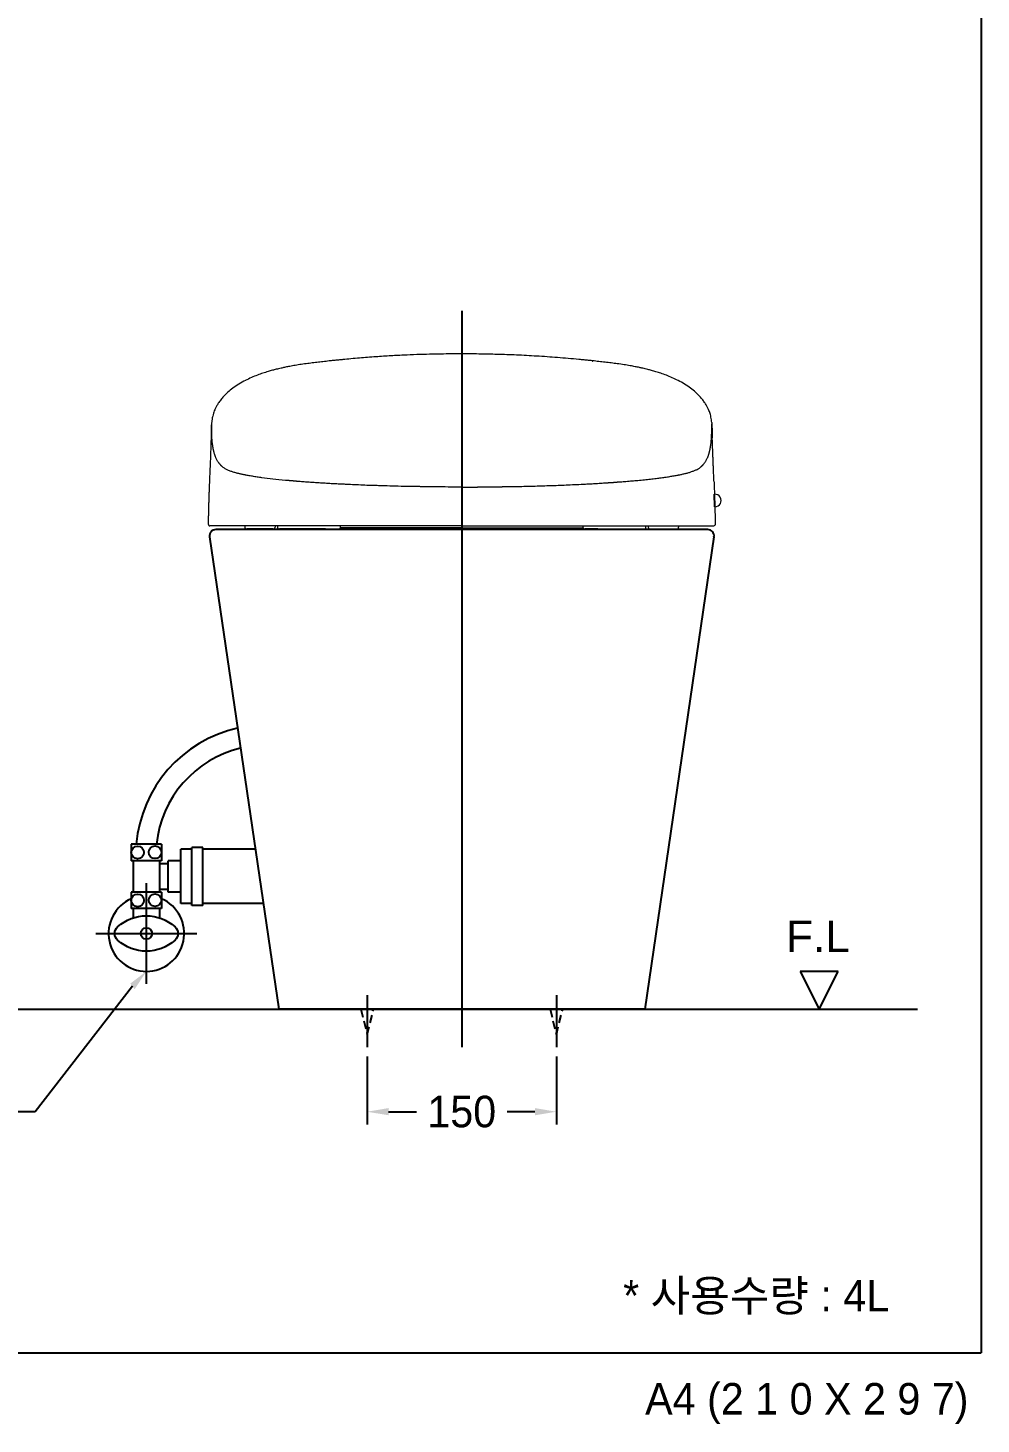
# Model space of a CAD drawing. Header units: millimetres. Extents: x 0 to 1800, y -67 to 2530.
# Drawn here: x 1044 to 1800, y -57 to 1050 of the extents above; entities that cross this region are included whole.
import ezdxf
from ezdxf.enums import TextEntityAlignment as Align
from ezdxf.lldxf.tags import DXFTag

# ---------------------------------------------------------------- set-up
doc = ezdxf.new("R2010")
doc.units = ezdxf.units.MM
doc.linetypes.add('DASHED2', pattern=[9.525, 6.35, -3.175])
for name, color, linetype in [('TEXT', 7, 'Continuous'), ('내부선 및 부속', 4, 'Continuous'), ('도각라인', 7, 'Continuous'), ('외형선', 3, 'Continuous'), ('점선', 6, 'DASHED2'), ('중심선', 1, 'DASHED'), ('치수선', 7, 'Continuous')]:
    doc.layers.add(name, color=color, linetype=linetype)
doc.styles.add('____', font='')
doc.styles.add('타이틀', font='H2GTRM.TTF', dxfattribs={"height": 25})
doc.styles.get('____').set_extended_font_data('굴림')
tags = doc.linetypes.add('DASHDOT', pattern=[70, 31, -13, 13, -13]).pattern_tags.tags
tags[10:11] = [DXFTag(74, 4), DXFTag(75, 0), DXFTag(340, '0'), DXFTag(46, 0.0), DXFTag(50, 0.0), DXFTag(44, 0.0), DXFTag(45, 0.0)]
tags[8:9] = [DXFTag(74, 4), DXFTag(75, 0), DXFTag(340, '0'), DXFTag(46, 0.0), DXFTag(50, 0.0), DXFTag(44, 0.0), DXFTag(45, 0.0)]
tags[6:7] = [DXFTag(74, 4), DXFTag(75, 0), DXFTag(340, '0'), DXFTag(46, 0.0), DXFTag(50, 0.0), DXFTag(44, 0.0), DXFTag(45, 0.0)]
tags[4:5] = [DXFTag(74, 4), DXFTag(75, 0), DXFTag(340, '0'), DXFTag(46, 0.0), DXFTag(50, 0.0), DXFTag(44, 0.0), DXFTag(45, 0.0)]
tags = doc.linetypes.add('DASHED', pattern=[25.72, 12.86, -12.86]).pattern_tags.tags
tags[6:7] = [DXFTag(74, 4), DXFTag(75, 0), DXFTag(340, '0'), DXFTag(46, 0.0), DXFTag(50, 0.0), DXFTag(44, 0.0), DXFTag(45, 0.0)]
tags[4:5] = [DXFTag(74, 4), DXFTag(75, 0), DXFTag(340, '0'), DXFTag(46, 0.0), DXFTag(50, 0.0), DXFTag(44, 0.0), DXFTag(45, 0.0)]
doc.dimstyles.new('MSADIM', dxfattribs={"dimtxt": 33, "dimasz": 17, "dimexe": 10, "dimexo": 7.5, "dimgap": 10, "dimtad": 0, "dimtih": 1, "dimtoh": 1, "dimdec": 0, "dimzin": 1, "dimdsep": 46, "dimtxsty": '____', "dimcen": 11.25, "dimadec": 0, "dimazin": 0, "dimtfac": 1, "dimtdec": 0, "dimtix": 1, "dimtmove": 0, "dimatfit": 3, "dimfxl": 0, "dimtolj": 1, "dimtzin": 1, "dimarcsym": 0})

# ---------------------------------------------------------------- blocks, each defined once
blk = doc.blocks.new('*D1')
at = {"layer": '치수선', "color": 0, "linetype": 'Continuous', "lineweight": -2}
for p, q in [((1313.3, 234.6), (1313.3, 180.9)), ((1463.3, 234.6), (1463.3, 180.9)), ((1330.3, 190.9), (1352.3, 190.9)), ((1446.3, 190.9), (1424.2, 190.9))]:
    blk.add_line(p, q, dxfattribs=at)
at = {"layer": '치수선', "color": 0, "linetype": 'Continuous'}
for points in [[(1330.3, 193.8), (1330.3, 188.1), (1313.3, 190.9)], [(1446.3, 193.8), (1446.3, 188.1), (1463.3, 190.9)]]:
    blk.add_solid(points, dxfattribs=at)
at = {"layer": '치수선', "color": 0, "linetype": 'Continuous', "insert": (1388.3, 190.9), "char_height": 25, "attachment_point": 5, "style": '____'}
blk.add_mtext('\\A1;150', dxfattribs=at)

msp = doc.modelspace()

# ---------------------------------------------------------------- linework, layer by layer
at = {"layer": '내부선 및 부속'}
msp.add_line((1589, 670.1), (1588.7, 680.1), dxfattribs=at)
at = {"layer": '내부선 및 부속', "linetype": 'Continuous', "lineweight": 13}
for p, q in [((1216.3, 655.1), (1216.3, 654.1)), ((1238.8, 652.6), (1217.8, 652.6)), ((1240.3, 655.1), (1240.3, 654.1)), ((1242.2, 655.1), (1242.2, 654.1)), ((1254.2, 652.6), (1243.7, 652.6)), ((1280.2, 652.6), (1254.2, 652.6)), ((1280.2, 652.6), (1290.7, 652.6)), ((1292.2, 654.1), (1292.2, 655.1)), ((1388.3, 653.6), (1388.3, 653.6)), ((1484.3, 655.1), (1484.3, 654.1)), ((1496.3, 652.6), (1485.8, 652.6)), ((1496.3, 652.6), (1522.3, 652.6)), ((1522.3, 652.6), (1532.8, 652.6)), ((1534.3, 654.1), (1534.3, 655.1)), ((1536.2, 655.1), (1536.2, 654.1)), ((1537.7, 652.6), (1558.7, 652.6)), ((1560.2, 655.1), (1560.2, 654.1))]:
    msp.add_line(p, q, dxfattribs=at)
at = {"layer": '내부선 및 부속', "linetype": 'Continuous'}
for p, q in [((1126.3, 402.8), (1126.3, 389.8)), ((1150.3, 402.8), (1126.3, 402.8)), ((1150.3, 402.8), (1150.3, 389.8)), ((1165.5, 355.8), (1165.5, 398.8)), ((1174.3, 398.8), (1165.5, 398.8)), ((1174.3, 354.3), (1174.3, 400.3)), ((1183, 400.3), (1174.3, 400.3)), ((1183, 354.3), (1183, 400.3)), ((1224.7, 398.8), (1183, 398.8)), ((1150.3, 389.8), (1126.3, 389.8)), ((1148.8, 389.8), (1127.8, 389.8)), ((1127.8, 389.8), (1127.8, 364.8)), ((1148.8, 389.8), (1148.8, 364.8)), ((1148.8, 387.6), (1155.5, 387.6)), ((1155.5, 364.8), (1155.5, 389.8)), ((1165.5, 389.8), (1155.5, 389.8)), ((1155.5, 367.1), (1155.5, 387.6)), ((1155.5, 367.1), (1155.5, 387.6)), ((1148.8, 367.1), (1155.5, 367.1)), ((1126.3, 364.8), (1126.3, 351.8)), ((1150.3, 364.8), (1126.3, 364.8)), ((1150.3, 364.8), (1150.3, 351.8)), ((1165.5, 364.8), (1155.5, 364.8)), ((1174.3, 355.8), (1165.5, 355.8)), ((1183, 354.3), (1174.3, 354.3)), ((1231, 355.8), (1183, 355.8)), ((1150.3, 351.8), (1126.3, 351.8)), ((1127.8, 351.8), (1127.8, 344.4)), ((1148.8, 351.8), (1148.8, 344.4))]:
    msp.add_line(p, q, dxfattribs=at)
at = {"layer": '내부선 및 부속', "linetype": 'Continuous', "flags": 128}
for points in [[(1115.5, 337.3, -0.388889), (1161, 337.3)], [(1115.5, 326.9, -0.44), (1115.5, 337.3)], [(1161, 337.3, -0.44), (1161, 326.9)], [(1161, 326.9, -0.388889), (1115.5, 326.9)]]:
    msp.add_lwpolyline(points, format="xyb", dxfattribs=at)
at = {"layer": '내부선 및 부속', "linetype": 'Continuous'}
for centre, radius in [((1131.3, 396.3), 5), ((1145.2, 396.5), 5), ((1131.3, 358.3), 5), ((1145.2, 358.5), 5), ((1138.3, 332.1), 4.5)]:
    msp.add_circle(centre, radius, dxfattribs=at)
at = {"layer": '내부선 및 부속', "linetype": 'Continuous', "lineweight": 13}
for centre, radius, start, end in [((1588.9, 675.1), 5, 270.661, 92.7075), ((1217.8, 654.1), 1.5, 180, 270), ((1238.8, 654.1), 1.5, 270, 0), ((1243.7, 654.1), 1.5, 180, 270), ((1290.7, 654.1), 1.5, 270, 0), ((1485.8, 654.1), 1.5, 180, 270), ((1532.8, 654.1), 1.5, 270, 0), ((1537.7, 654.1), 1.5, 180, 270), ((1558.7, 654.1), 1.5, 270, 0)]:
    msp.add_arc(centre, radius, start, end, dxfattribs=at)
at = {"layer": '내부선 및 부속', "linetype": 'Continuous'}
for centre, radius, start, end in [((1233.2, 394), 103.3, 102.6447, 175.0606), ((1233.2, 394), 87.3, 103.4333, 174.1526), ((1138.3, 332.1), 30, 113.5781, 66.4217)]:
    msp.add_arc(centre, radius, start, end, dxfattribs=at)
at = {"layer": '내부선 및 부속', "linetype": 'Continuous', "lineweight": 13}
for centre, major_axis, ratio, start_param, end_param in [((1188.5, 656.1), (0, -1), 0.99949, 4.656105, 6.283185), ((1588.1, 656.1), (0, -1), 0.99949, 0, 1.175606), ((1588, 655.6), (1.5, 0.08), 0.017427, 0.670432, 0.842578)]:
    msp.add_ellipse(centre, major_axis=major_axis, ratio=ratio, start_param=start_param, end_param=end_param, dxfattribs=at)
for points, degree in [([(1284.3, 785.8), (1265, 783.5)], 1), ([(1295.5, 786.9), (1284.2, 785.8)], 1), ([(1492.3, 785.8), (1481.1, 786.9)], 1), ([(1511.7, 783.5), (1492.1, 785.8)], 1), ([(1190.1, 737.1), (1190, 736.7), (1190, 736.4), (1190, 736)], 3), ([(1190, 736), (1190, 735.7), (1190, 735.5), (1190, 735.2)], 3), ([(1190, 735.2), (1190, 735.1), (1190, 735.1), (1190, 735)], 3), ([(1586.5, 736), (1586.5, 735.7), (1586.5, 735.5), (1586.5, 735.2)], 3), ([(1586.5, 735.2), (1586.5, 735.1), (1586.5, 735.1), (1586.5, 735)], 3), ([(1189.6, 726), (1189.6, 725.6), (1189.6, 725.3), (1189.6, 725)], 3), ([(1249.8, 691), (1249.3, 691), (1248.9, 691.1), (1248.5, 691.1)], 3), ([(1261.3, 690), (1260.6, 690.1), (1260, 690.1), (1259.4, 690.2)], 3), ([(1515.3, 690), (1515.9, 690.1), (1516.5, 690.1), (1517.2, 690.2)], 3), ([(1526.8, 691), (1527.2, 691), (1527.6, 691.1), (1528, 691.1)], 3), ([(1196.2, 655.1), (1192.2, 655.1), (1189.7, 655.1), (1188.5, 655.1)], 3), ([(1365.4, 653.6), (1364.9, 653.6), (1363.9, 653.6), (1362.8, 653.6), (1362.3, 653.6)], 3), ([(1375.5, 653.6), (1374.4, 653.6), (1372.2, 653.6), (1368.9, 653.6), (1366.5, 653.6), (1365.4, 653.6)], 3), ([(1388.3, 653.6), (1387.6, 653.6), (1386.3, 653.6), (1384.2, 653.6), (1382, 653.6), (1379.8, 653.6), (1377.6, 653.6), (1376.2, 653.6), (1375.5, 653.6)], 3), ([(1388.3, 653.6), (1388.9, 653.6), (1390.2, 653.6), (1392.3, 653.6), (1394.5, 653.6), (1396.8, 653.6), (1399, 653.6), (1400.3, 653.6), (1401, 653.6)], 3), ([(1401, 653.6), (1402.1, 653.6), (1404.3, 653.6), (1407.7, 653.6), (1410, 653.6), (1411.2, 653.6)], 3), ([(1411.2, 653.6), (1411.7, 653.6), (1412.7, 653.6), (1413.7, 653.6), (1414.2, 653.6)], 3), ([(1580.4, 655.1), (1584.3, 655.1), (1586.9, 655.1), (1588.1, 655.1)], 3)]:
    msp.add_open_spline(points, degree=degree, dxfattribs=at)
for points, knots in [([(1388.3, 791.3), (1386.1, 791.3), (1381.3, 791.3), (1373.6, 791.2), (1364.8, 791), (1355.1, 790.8), (1344.7, 790.4), (1333.4, 789.8), (1321.4, 789.1), (1308.6, 788.1), (1299.9, 787.3), (1295.4, 786.9)], [0, 0, 0, 0, 0.069152, 0.15377, 0.247853, 0.351399, 0.46441, 0.584614, 0.713948, 0.85241, 1, 1, 1, 1]), ([(1481.1, 786.9), (1475.5, 787.4), (1464.4, 788.4), (1447.9, 789.5), (1432, 790.4), (1416.7, 790.9), (1402.2, 791.2), (1392.8, 791.3), (1388.3, 791.3)], [0, 0, 0, 0, 0.18513, 0.363276, 0.534435, 0.698611, 0.8558, 1, 1, 1, 1]), ([(1265, 783.5), (1263.3, 783.3), (1259.9, 782.8), (1255.3, 782), (1251.2, 781.3), (1247.9, 780.6), (1245.3, 780), (1243.1, 779.5), (1240.8, 779), (1238, 778.2), (1234.5, 777.2), (1230.5, 776), (1226.1, 774.4), (1221.4, 772.5), (1218.3, 771), (1216.7, 770.2)], [0, 0, 0, 0, 0.094405, 0.182469, 0.25819, 0.321557, 0.372555, 0.411335, 0.451216, 0.509873, 0.581613, 0.666465, 0.76446, 0.875639, 1, 1, 1, 1]), ([(1559.8, 770.2), (1558.3, 771), (1555.3, 772.4), (1550.7, 774.3), (1546.4, 775.9), (1542.4, 777.1), (1538.9, 778.1), (1536.1, 778.9), (1533.8, 779.4), (1531.6, 780), (1528.9, 780.5), (1525.6, 781.2), (1521.6, 782), (1516.8, 782.8), (1513.4, 783.2), (1511.5, 783.5)], [0, 0, 0, 0, 0.117592, 0.228235, 0.325881, 0.410569, 0.482333, 0.541199, 0.581407, 0.620571, 0.671886, 0.735499, 0.811397, 0.899568, 1, 1, 1, 1]), ([(1216.8, 770.3), (1215, 769.3), (1211.4, 767.4), (1206.8, 764.2), (1204.1, 762), (1202.9, 760.9)], [0, 0, 0, 0, 0.332952, 0.666314, 1, 1, 1, 1]), ([(1573.7, 760.9), (1572.4, 762), (1569.8, 764.2), (1565.1, 767.3), (1561.6, 769.3), (1559.8, 770.2)], [0, 0, 0, 0, 0.333684, 0.667045, 1, 1, 1, 1]), ([(1202.9, 761), (1201.8, 759.9), (1199.7, 757.9), (1197.2, 754.9), (1195.3, 752.3), (1193.9, 749.9), (1192.9, 747.9), (1192.1, 746.1), (1191.4, 744.1), (1190.8, 741.9), (1190.3, 739.5), (1190.1, 737.9), (1190.1, 737.1)], [0, 0, 0, 0, 0.136092, 0.259493, 0.370102, 0.467917, 0.552946, 0.625798, 0.703848, 0.795064, 0.89945, 1, 1, 1, 1]), ([(1586.5, 737), (1586.4, 737.7), (1586.3, 739.1), (1585.9, 741.2), (1585.4, 743.1), (1584.9, 744.8), (1584.3, 746.4), (1583.6, 748), (1582.6, 749.9), (1581.2, 752.3), (1579.3, 754.9), (1576.8, 757.9), (1574.8, 759.9), (1573.6, 761)], [0, 0, 0, 0, 0.083826, 0.173366, 0.253783, 0.325072, 0.38724, 0.448233, 0.53308, 0.630688, 0.74106, 0.864198, 1, 1, 1, 1]), ([(1190, 735.2), (1190, 735.2), (1190, 735.1), (1190, 735.1), (1190, 735), (1190, 734.9), (1190, 734.8), (1190, 734.8), (1190, 734.7), (1190, 734.6), (1190, 734.5), (1189.9, 734.4), (1189.9, 734.4), (1189.9, 734.3), (1189.9, 734.2), (1189.9, 734.1), (1189.9, 734), (1189.9, 734), (1189.9, 733.9), (1189.9, 733.8), (1189.9, 733.7), (1189.9, 733.7), (1189.9, 733.6), (1189.9, 733.5), (1189.9, 733.4), (1189.9, 733.3), (1189.9, 733.3), (1189.9, 733.2), (1189.9, 733.1), (1189.9, 733), (1189.9, 733), (1189.9, 732.9), (1189.9, 732.8), (1189.9, 732.7), (1189.9, 732.6), (1189.9, 732.6), (1189.9, 732.5), (1189.9, 732.4), (1189.9, 732.3), (1189.9, 732.3), (1189.9, 732.2), (1189.9, 732.1), (1189.9, 732), (1189.9, 731.9), (1189.9, 731.9), (1189.9, 731.8), (1189.8, 731.7), (1189.8, 731.6), (1189.8, 731.6), (1189.8, 731.5), (1189.8, 731.4), (1189.8, 731.3), (1189.8, 731.3), (1189.8, 731.2), (1189.8, 731.1), (1189.8, 731), (1189.8, 731), (1189.8, 730.9), (1189.8, 730.8), (1189.8, 730.7), (1189.8, 730.6), (1189.8, 730.6), (1189.8, 730.5), (1189.8, 730.4), (1189.8, 730.3), (1189.8, 730.3), (1189.8, 730.2), (1189.8, 730.1), (1189.8, 730), (1189.8, 730), (1189.8, 729.9), (1189.8, 729.8), (1189.8, 729.7), (1189.8, 729.7), (1189.8, 729.6), (1189.8, 729.5), (1189.8, 729.4), (1189.8, 729.4), (1189.8, 729.3), (1189.8, 729.2), (1189.8, 729.1), (1189.7, 729.1), (1189.7, 729), (1189.7, 728.9), (1189.7, 728.8), (1189.7, 728.7), (1189.7, 728.5), (1189.7, 728), (1189.7, 727.4), (1189.7, 726.8), (1189.6, 726.1), (1189.6, 725.5), (1189.6, 725.1), (1189.6, 724.9)], [0, 0, 0, 0, 0.006674, 0.013355, 0.020045, 0.026742, 0.033447, 0.040161, 0.046882, 0.053612, 0.06035, 0.067096, 0.073851, 0.080614, 0.087386, 0.094166, 0.100955, 0.107753, 0.114559, 0.121374, 0.128199, 0.135032, 0.141874, 0.148725, 0.155586, 0.162456, 0.169335, 0.176223, 0.183121, 0.190029, 0.196946, 0.203872, 0.210808, 0.217754, 0.22471, 0.231676, 0.238652, 0.245637, 0.252633, 0.259639, 0.266655, 0.273682, 0.280718, 0.287765, 0.294823, 0.301891, 0.308969, 0.316059, 0.323159, 0.330269, 0.337391, 0.344523, 0.351666, 0.358821, 0.365986, 0.373163, 0.38035, 0.387549, 0.39476, 0.401981, 0.409214, 0.416459, 0.423715, 0.430982, 0.438262, 0.445553, 0.452855, 0.46017, 0.467497, 0.474835, 0.482185, 0.489548, 0.496923, 0.50431, 0.511709, 0.51912, 0.526544, 0.53398, 0.541429, 0.54889, 0.556364, 0.56385, 0.57135, 0.578861, 0.586386, 0.593924, 0.601474, 0.66644, 0.732265, 0.798981, 0.866622, 0.935219, 1, 1, 1, 1]), ([(1190, 736), (1190, 734.8), (1189.8, 731.9), (1189.7, 728.9), (1189.7, 727.1), (1189.7, 726.8)], [0, 0, 0, 0, 0.379311, 0.887408, 1, 1, 1, 1]), ([(1198.3, 702.1), (1198.3, 702.1), (1198.3, 702.1), (1198.2, 702.2), (1198.1, 702.2), (1198.1, 702.3), (1198, 702.4), (1197.9, 702.4), (1197.8, 702.5), (1197.7, 702.6), (1197.7, 702.7), (1197.6, 702.8), (1197.5, 702.9), (1197.3, 703.1), (1197.1, 703.3), (1196.9, 703.5), (1196.7, 703.8), (1196.4, 704.1), (1196.1, 704.5), (1195.7, 705), (1195.2, 705.6), (1194.7, 706.4), (1194.2, 707.4), (1193.7, 708.4), (1193.3, 709.2), (1193, 710), (1192.7, 710.7), (1192.5, 711.5), (1192.2, 712.2), (1192, 712.9), (1191.9, 713.4), (1191.8, 713.9), (1191.7, 714.3), (1191.6, 714.8), (1191.5, 715.1), (1191.4, 715.5), (1191.4, 715.7), (1191.3, 716), (1191.3, 716.3), (1191.2, 716.6), (1191.1, 716.9), (1191.1, 717.3), (1191, 717.7), (1191, 718.1), (1190.9, 718.6), (1190.8, 719.2), (1190.7, 719.8), (1190.6, 720.5), (1190.5, 721.2), (1190.5, 722.1), (1190.4, 722.7), (1190.4, 723.3), (1190.3, 723.6), (1190.3, 724), (1190.3, 724.4), (1190.2, 724.8), (1190.2, 725.2), (1190.2, 725.6), (1190.2, 726.1), (1190.1, 726.6), (1190.1, 727.1), (1190.1, 727.6), (1190.1, 728.2), (1190.1, 728.8), (1190, 729.5), (1190, 730.3), (1190, 731), (1190, 731.6), (1190, 732.1), (1190, 732.3), (1190, 732.6), (1190, 732.8), (1190, 733), (1190, 733.3), (1190, 733.5), (1190, 733.8), (1190, 734), (1190, 734.3), (1190, 734.5), (1190, 734.7), (1190, 734.9), (1190, 735)], [0, 0, 0, 0, 0.003191, 0.006643, 0.010356, 0.01433, 0.018564, 0.023058, 0.027812, 0.032826, 0.038098, 0.043629, 0.049419, 0.055466, 0.073343, 0.088825, 0.101923, 0.112645, 0.138082, 0.166519, 0.197932, 0.232298, 0.281282, 0.323475, 0.35895, 0.385834, 0.412504, 0.438963, 0.465213, 0.491255, 0.504806, 0.518348, 0.531879, 0.5454, 0.558911, 0.56631, 0.574017, 0.582031, 0.590353, 0.598981, 0.607915, 0.617155, 0.626699, 0.638998, 0.652521, 0.667263, 0.683222, 0.700394, 0.718775, 0.738361, 0.759149, 0.766747, 0.77467, 0.782919, 0.791493, 0.800392, 0.809614, 0.819161, 0.829031, 0.839224, 0.849739, 0.860576, 0.871734, 0.883213, 0.898007, 0.912794, 0.927575, 0.942349, 0.946985, 0.951588, 0.956157, 0.960692, 0.965193, 0.969661, 0.974096, 0.978497, 0.982864, 0.987198, 0.991499, 0.995766, 1, 1, 1, 1]), ([(1578.2, 702.1), (1578.2, 702.1), (1578.3, 702.1), (1578.3, 702.2), (1578.4, 702.2), (1578.5, 702.3), (1578.5, 702.3), (1578.6, 702.4), (1578.6, 702.5), (1578.7, 702.5), (1578.7, 702.6), (1578.8, 702.6), (1578.9, 702.7), (1578.9, 702.7), (1579, 702.8), (1579, 702.9), (1579.1, 702.9), (1579.2, 703), (1579.2, 703.1), (1579.3, 703.2), (1579.4, 703.3), (1579.5, 703.4), (1579.6, 703.5), (1579.7, 703.6), (1579.9, 703.8), (1580.1, 704), (1580.5, 704.6), (1581.1, 705.4), (1581.7, 706.3), (1582.2, 707.1), (1582.7, 708.1), (1583.2, 709.1), (1583.5, 710), (1583.8, 710.7), (1584, 711.3), (1584.2, 711.8), (1584.3, 712.3), (1584.4, 712.7), (1584.5, 713), (1584.6, 713.3), (1584.6, 713.5), (1584.7, 713.7), (1584.8, 713.9), (1584.8, 714.2), (1584.9, 714.4), (1584.9, 714.6), (1585, 714.8), (1585, 715), (1585.1, 715.3), (1585.1, 715.5), (1585.1, 715.7), (1585.2, 715.9), (1585.2, 716.1), (1585.3, 716.3), (1585.3, 716.5), (1585.3, 716.7), (1585.4, 716.9), (1585.4, 717.1), (1585.4, 717.3), (1585.5, 717.5), (1585.5, 717.6), (1585.5, 717.8), (1585.6, 718), (1585.6, 718.2), (1585.6, 718.5), (1585.7, 719), (1585.8, 719.8), (1585.9, 720.5), (1586, 721.2), (1586, 721.8), (1586.1, 722.2), (1586.1, 722.6), (1586.1, 723), (1586.2, 723.3), (1586.2, 723.7), (1586.2, 724), (1586.2, 724.3), (1586.3, 724.8), (1586.3, 725.7), (1586.4, 726.9), (1586.4, 728.1), (1586.5, 729.2), (1586.5, 730.1), (1586.5, 730.8), (1586.5, 731.4), (1586.5, 732), (1586.5, 732.5), (1586.5, 733), (1586.5, 733.4), (1586.5, 733.8), (1586.5, 734.1), (1586.5, 734.4), (1586.5, 734.6), (1586.5, 734.8), (1586.5, 734.9), (1586.5, 735), (1586.5, 735)], [0, 0, 0, 0, 0.003446, 0.006892, 0.010337, 0.013783, 0.017229, 0.020675, 0.024121, 0.027567, 0.031013, 0.034459, 0.037905, 0.041351, 0.044797, 0.048243, 0.051689, 0.055136, 0.061269, 0.067402, 0.073535, 0.079669, 0.085802, 0.091936, 0.098936, 0.113091, 0.1344, 0.190339, 0.232298, 0.26535, 0.307566, 0.35895, 0.386955, 0.411926, 0.433862, 0.452764, 0.46863, 0.481461, 0.491255, 0.498669, 0.505967, 0.513147, 0.52021, 0.527156, 0.533985, 0.540697, 0.547291, 0.553769, 0.560129, 0.566372, 0.572498, 0.578506, 0.584397, 0.590171, 0.595828, 0.601367, 0.60679, 0.612094, 0.617282, 0.622352, 0.627305, 0.632141, 0.63686, 0.641461, 0.645945, 0.664076, 0.682767, 0.702017, 0.721825, 0.732151, 0.741939, 0.75119, 0.759903, 0.768078, 0.775716, 0.782816, 0.789379, 0.795404, 0.820397, 0.845379, 0.870351, 0.895313, 0.909455, 0.922572, 0.934664, 0.94573, 0.95577, 0.964785, 0.972775, 0.97974, 0.985679, 0.990593, 0.994482, 0.997346, 0.999186, 1, 1, 1, 1]), ([(1586.5, 737), (1586.5, 736.8), (1586.5, 736.4), (1586.5, 736.1), (1586.5, 736)], [0, 0, 0, 0, 0.670205, 1, 1, 1, 1]), ([(1586.9, 724.7), (1586.9, 725.7), (1586.8, 728.2), (1586.7, 731.9), (1586.6, 734.8), (1586.5, 736)], [0, 0, 0, 0, 0.281267, 0.694083, 1, 1, 1, 1]), ([(1586.5, 735.2), (1586.5, 735.2), (1586.5, 735.2), (1586.5, 735.1), (1586.6, 735), (1586.6, 734.9), (1586.6, 734.9), (1586.6, 734.8), (1586.6, 734.7), (1586.6, 734.6), (1586.6, 734.6), (1586.6, 734.5), (1586.6, 734.4), (1586.6, 734.3), (1586.6, 734.3), (1586.6, 734.2), (1586.6, 734.1), (1586.6, 734), (1586.6, 734), (1586.6, 733.9), (1586.6, 733.8), (1586.6, 733.8), (1586.6, 733.7), (1586.6, 733.6), (1586.6, 733.5), (1586.6, 733.5), (1586.6, 733.4), (1586.6, 733.3), (1586.6, 733.2), (1586.6, 733.2), (1586.6, 733.1), (1586.6, 733), (1586.6, 733), (1586.6, 732.9), (1586.6, 732.8), (1586.6, 732.8), (1586.6, 732.7), (1586.6, 732.6), (1586.6, 732.5), (1586.6, 732.5), (1586.6, 732.4), (1586.7, 732.3), (1586.7, 732.3), (1586.7, 732.2), (1586.7, 732.1), (1586.7, 732.1), (1586.7, 732), (1586.7, 731.8), (1586.7, 731.6), (1586.7, 731.3), (1586.7, 731), (1586.7, 730.6), (1586.7, 730.2), (1586.7, 729.7), (1586.8, 729.2), (1586.8, 728.4), (1586.8, 727.2), (1586.9, 725.9), (1586.9, 725.2), (1586.9, 724.9)], [0, 0, 0, 0, 0.006312, 0.012623, 0.018935, 0.025247, 0.031558, 0.03787, 0.044182, 0.050494, 0.056806, 0.063118, 0.069429, 0.075741, 0.082053, 0.088365, 0.094677, 0.100989, 0.107301, 0.113613, 0.119925, 0.126236, 0.132548, 0.13886, 0.145172, 0.151483, 0.157795, 0.164107, 0.170418, 0.176729, 0.183041, 0.189352, 0.195663, 0.201974, 0.208284, 0.214595, 0.220906, 0.227216, 0.233526, 0.239836, 0.246145, 0.252455, 0.258764, 0.265073, 0.271381, 0.277689, 0.283997, 0.290305, 0.316106, 0.345408, 0.378207, 0.414496, 0.454273, 0.497534, 0.544281, 0.594512, 0.752788, 0.900922, 1, 1, 1, 1]), ([(1189.6, 725), (1189.6, 724.8), (1189.5, 723.2), (1189.4, 720), (1189.3, 715.4), (1189.1, 710.9), (1189, 706.9), (1188.8, 703.6), (1188.7, 700.3), (1188.5, 696.7), (1188.4, 693.1), (1188.3, 690.9), (1188.3, 689.9)], [0, 0, 0, 0, 0.017716, 0.13597, 0.277817, 0.411102, 0.52355, 0.615129, 0.696233, 0.804866, 0.921253, 1, 1, 1, 1]), ([(1588.3, 689.9), (1588.2, 690.7), (1588.1, 692.9), (1588, 696.5), (1587.8, 700.3), (1587.7, 703.7), (1587.6, 707.1), (1587.4, 711.1), (1587.2, 715.6), (1587.1, 719.5), (1587, 722.6), (1586.9, 724.2), (1586.9, 724.9)], [0, 0, 0, 0, 0.066956, 0.190311, 0.304529, 0.3873, 0.481325, 0.597062, 0.733815, 0.86265, 0.936457, 1, 1, 1, 1]), ([(1248.5, 691.1), (1245, 691.4), (1241.7, 691.8), (1235.5, 692.5), (1232.6, 692.8), (1229.2, 693.3), (1228.6, 693.4), (1227.3, 693.5), (1225.4, 693.8), (1222.4, 694.3), (1220.1, 694.7), (1218.5, 695), (1217.7, 695.1), (1216.8, 695.3), (1216.4, 695.4), (1216.2, 695.4), (1216.1, 695.4), (1216, 695.4), (1216, 695.5), (1216, 695.5), (1216, 695.5), (1216, 695.5), (1216, 695.5), (1216, 695.5), (1216, 695.5), (1216, 695.5), (1216, 695.5), (1216, 695.5), (1216, 695.5), (1215.7, 695.5), (1215.4, 695.6), (1214.8, 695.7), (1214.5, 695.8), (1213.8, 695.9), (1213.5, 696), (1212.7, 696.1), (1212.4, 696.2), (1211.6, 696.4), (1211.3, 696.5), (1210.5, 696.7), (1210.1, 696.8), (1209.3, 697), (1208.9, 697.1), (1208.1, 697.4), (1207.6, 697.5), (1206.8, 697.7), (1206.4, 697.9), (1205.6, 698.1), (1204.8, 698.4), (1203.9, 698.8), (1203.1, 699.1), (1202.8, 699.3), (1202, 699.6), (1201.6, 699.8), (1200.9, 700.2), (1200.5, 700.4), (1199.8, 700.9), (1199.5, 701.1), (1198.9, 701.6), (1198.6, 701.8), (1198.3, 702.1)], [0, 0, 0, 0, 0.125, 0.125, 0.25, 0.25, 0.28125, 0.28125, 0.3125, 0.375, 0.4375, 0.4375, 0.46875, 0.484375, 0.492188, 0.496094, 0.498047, 0.499023, 0.499512, 0.499756, 0.499878, 0.499939, 0.499969, 0.499985, 0.499992, 0.499996, 0.499998, 0.499998, 0.5, 0.5, 0.53125, 0.53125, 0.5625, 0.5625, 0.59375, 0.59375, 0.625, 0.625, 0.65625, 0.65625, 0.6875, 0.6875, 0.71875, 0.71875, 0.75, 0.75, 0.78125, 0.78125, 0.8125, 0.84375, 0.84375, 0.875, 0.875, 0.90625, 0.90625, 0.9375, 0.9375, 0.96875, 0.96875, 1, 1, 1, 1]), ([(1528, 691.1), (1529.8, 691.3), (1531.5, 691.4), (1533.9, 691.7), (1534.7, 691.8), (1536.3, 691.9), (1537.1, 692), (1539.4, 692.3), (1540.9, 692.5), (1543.8, 692.8), (1545.1, 693), (1547.8, 693.3), (1549.1, 693.5), (1551.6, 693.9), (1552.9, 694.1), (1555.2, 694.5), (1556.3, 694.7), (1558, 695), (1558.8, 695.1), (1559.7, 695.3), (1560.1, 695.4), (1560.3, 695.4), (1560.5, 695.4), (1560.5, 695.4), (1560.5, 695.5), (1560.6, 695.5), (1560.6, 695.5), (1560.6, 695.5), (1560.6, 695.5), (1560.6, 695.5), (1560.6, 695.5), (1560.6, 695.5), (1560.6, 695.5), (1560.6, 695.5), (1561.4, 695.6), (1562.3, 695.8), (1564, 696.2), (1564.9, 696.4), (1566.5, 696.8), (1567.4, 697), (1569, 697.5), (1569.8, 697.8), (1571.3, 698.3), (1572.1, 698.6), (1573.5, 699.1), (1574.2, 699.5), (1575.5, 700.1), (1576.1, 700.5), (1577.2, 701.2), (1577.7, 701.6), (1578.2, 702.1)], [0, 0, 0, 0, 0.0625, 0.0625, 0.09375, 0.09375, 0.125, 0.125, 0.1875, 0.1875, 0.25, 0.25, 0.3125, 0.3125, 0.375, 0.375, 0.4375, 0.4375, 0.46875, 0.484375, 0.492188, 0.496094, 0.498047, 0.499023, 0.499512, 0.499756, 0.499878, 0.499939, 0.499969, 0.499985, 0.499992, 0.499996, 0.499996, 0.5, 0.5, 0.5625, 0.5625, 0.625, 0.625, 0.6875, 0.6875, 0.75, 0.75, 0.8125, 0.8125, 0.875, 0.875, 0.9375, 0.9375, 1, 1, 1, 1]), ([(1188.3, 689.9), (1188.2, 689.6), (1188.2, 688.4), (1188.1, 686.4), (1188, 683.5), (1187.9, 680.4), (1187.8, 677.1), (1187.7, 673.8), (1187.6, 671.4), (1187.6, 669.9), (1187.5, 669.2), (1187.5, 668.4), (1187.5, 667.7), (1187.5, 667), (1187.5, 666.3), (1187.5, 665.6), (1187.5, 664.9), (1187.5, 664.2), (1187.4, 663.4), (1187.4, 662.7), (1187.4, 662), (1187.4, 661.3), (1187.4, 660.6), (1187.4, 659.9), (1187.4, 659.2), (1187.4, 658.4), (1187.4, 658), (1187.4, 657.7)], [0, 0, 0, 0, 0.023648, 0.104573, 0.184952, 0.287151, 0.389117, 0.490876, 0.592453, 0.614962, 0.637484, 0.660021, 0.682573, 0.705139, 0.727721, 0.750318, 0.772932, 0.795561, 0.818208, 0.84087, 0.86355, 0.886247, 0.908962, 0.931694, 0.954445, 0.977213, 1, 1, 1, 1]), ([(1259.4, 690.2), (1259.3, 690.2), (1259.2, 690.2), (1259.1, 690.2), (1258.9, 690.2), (1258.8, 690.2), (1258.7, 690.2), (1258.5, 690.2), (1258.4, 690.3), (1258.3, 690.3), (1258.1, 690.3), (1258, 690.3), (1257.9, 690.3), (1257.7, 690.3), (1257.6, 690.3), (1257.5, 690.3), (1257.3, 690.3), (1257.2, 690.4), (1257.1, 690.4), (1256.9, 690.4), (1256.8, 690.4), (1256.7, 690.4), (1256.5, 690.4), (1256.4, 690.4), (1256.3, 690.4), (1256.1, 690.4), (1256, 690.5), (1255.9, 690.5), (1255.7, 690.5), (1255.6, 690.5), (1255.5, 690.5), (1255.4, 690.5), (1255.2, 690.5), (1255.1, 690.5), (1255, 690.5), (1254.8, 690.5), (1254.7, 690.6), (1254.6, 690.6), (1254.4, 690.6), (1254.3, 690.6), (1254.2, 690.6), (1254.1, 690.6), (1253.9, 690.6), (1253.8, 690.6), (1253.7, 690.6), (1253.6, 690.7), (1253.4, 690.7), (1253.3, 690.7), (1253.2, 690.7), (1253.1, 690.7), (1252.9, 690.7), (1252.8, 690.7), (1252.7, 690.7), (1252.6, 690.7), (1252.4, 690.8), (1252.3, 690.8), (1252.2, 690.8), (1252.1, 690.8), (1251.9, 690.8), (1251.8, 690.8), (1251.7, 690.8), (1251.6, 690.8), (1251.4, 690.8), (1251.3, 690.9), (1251.2, 690.9), (1251.1, 690.9), (1251, 690.9), (1250.8, 690.9), (1250.7, 690.9), (1250.6, 690.9), (1250.5, 690.9), (1250.4, 690.9), (1250.2, 691), (1250.1, 691), (1250, 691), (1249.9, 691), (1249.8, 691), (1249.8, 691)], [0, 0, 0, 0, 0.013533, 0.027062, 0.040589, 0.054113, 0.067634, 0.081151, 0.094665, 0.108175, 0.121682, 0.135186, 0.148685, 0.16218, 0.175672, 0.189159, 0.202642, 0.216121, 0.229595, 0.243065, 0.25653, 0.26999, 0.283446, 0.296896, 0.310342, 0.323782, 0.337217, 0.350647, 0.364071, 0.377489, 0.390902, 0.404309, 0.41771, 0.431105, 0.444494, 0.457877, 0.471253, 0.484623, 0.497987, 0.511344, 0.524694, 0.538037, 0.551374, 0.564703, 0.578026, 0.591341, 0.604649, 0.617949, 0.631242, 0.644528, 0.657805, 0.671075, 0.684337, 0.697591, 0.710836, 0.724074, 0.737303, 0.750524, 0.763737, 0.776941, 0.790136, 0.803322, 0.8165, 0.829668, 0.842828, 0.855978, 0.869119, 0.882251, 0.895373, 0.908486, 0.921589, 0.934682, 0.947766, 0.960839, 0.973903, 0.986957, 1, 1, 1, 1]), ([(1388.3, 685.8), (1385.4, 685.8), (1379.6, 685.8), (1370.9, 685.9), (1365, 685.9), (1360.7, 686), (1358.5, 686), (1355.9, 686.1), (1354.7, 686.1), (1354, 686.1), (1353.7, 686.1), (1353.5, 686.1), (1353.5, 686.1), (1353.4, 686.1), (1353.4, 686.1), (1353.4, 686.1), (1353.4, 686.1), (1353.4, 686.1), (1353.4, 686.1), (1353.4, 686.1), (1353.4, 686.1), (1353.4, 686.1), (1353.4, 686.1), (1353.4, 686.1), (1350.5, 686.1), (1347.6, 686.2), (1341.7, 686.3), (1338.7, 686.4), (1332.8, 686.5), (1329.8, 686.6), (1325.3, 686.8), (1323.8, 686.8), (1321.5, 686.9), (1320.4, 686.9), (1319.1, 687), (1318.4, 687), (1318.1, 687), (1317.9, 687), (1317.9, 687), (1317.8, 687), (1317.8, 687), (1317.8, 687), (1317.8, 687), (1317.8, 687), (1317.8, 687), (1317.8, 687), (1317.8, 687), (1317.8, 687), (1317.8, 687), (1315.7, 687.1), (1313.5, 687.1), (1309.3, 687.3), (1307.1, 687.4), (1302.8, 687.6), (1300.7, 687.7), (1297.4, 687.8), (1296.3, 687.9), (1294.7, 688), (1293.9, 688), (1292.9, 688), (1292.4, 688.1), (1292.2, 688.1), (1292.1, 688.1), (1292, 688.1), (1292, 688.1), (1292, 688.1), (1292, 688.1), (1292, 688.1), (1292, 688.1), (1292, 688.1), (1292, 688.1), (1290.8, 688.2), (1289.6, 688.2), (1287.2, 688.3), (1286, 688.4), (1283.5, 688.5), (1282.3, 688.6), (1279.8, 688.8), (1278.5, 688.8), (1275.9, 689), (1274.6, 689.1), (1272, 689.3), (1270.7, 689.3), (1268, 689.5), (1266.7, 689.6), (1264, 689.8), (1262.6, 689.9), (1261.3, 690)], [0, 0, 0, 0, 0.125, 0.25, 0.375, 0.375, 0.4375, 0.46875, 0.484375, 0.492188, 0.496094, 0.498047, 0.499023, 0.499512, 0.499756, 0.499878, 0.499939, 0.499969, 0.499985, 0.499992, 0.499996, 0.499998, 0.499998, 0.5, 0.5, 0.5625, 0.5625, 0.625, 0.625, 0.6875, 0.6875, 0.71875, 0.71875, 0.734375, 0.742188, 0.746094, 0.748047, 0.749023, 0.749512, 0.749756, 0.749878, 0.749939, 0.749969, 0.749985, 0.749992, 0.749996, 0.749998, 0.749998, 0.75, 0.75, 0.78125, 0.78125, 0.8125, 0.8125, 0.84375, 0.84375, 0.859375, 0.859375, 0.867188, 0.871094, 0.873047, 0.874023, 0.874512, 0.874756, 0.874878, 0.874939, 0.874969, 0.874985, 0.874992, 0.874992, 0.875, 0.875, 0.890625, 0.890625, 0.90625, 0.90625, 0.921875, 0.921875, 0.9375, 0.9375, 0.953125, 0.953125, 0.96875, 0.96875, 0.984375, 0.984375, 1, 1, 1, 1]), ([(1388.3, 685.8), (1388.3, 685.8), (1388.4, 685.8), (1388.6, 685.8), (1388.8, 685.8), (1389, 685.8), (1389.2, 685.8), (1389.4, 685.8), (1389.6, 685.8), (1389.8, 685.8), (1389.9, 685.8), (1390.1, 685.8), (1390.3, 685.8), (1390.5, 685.8), (1390.7, 685.8), (1390.9, 685.8), (1391.1, 685.8), (1391.3, 685.8), (1391.4, 685.8), (1391.6, 685.8), (1391.8, 685.8), (1392, 685.8), (1392.2, 685.8), (1392.4, 685.8), (1392.6, 685.8), (1392.8, 685.8), (1392.9, 685.8), (1393.1, 685.8), (1393.3, 685.8), (1393.5, 685.8), (1393.7, 685.8), (1393.9, 685.8), (1394.1, 685.8), (1394.3, 685.8), (1394.4, 685.8), (1394.6, 685.8), (1394.8, 685.8), (1395, 685.8), (1395.2, 685.8), (1395.4, 685.8), (1395.6, 685.8), (1395.8, 685.8), (1395.9, 685.8), (1396.1, 685.8), (1396.3, 685.8), (1396.5, 685.8), (1396.7, 685.8), (1396.9, 685.8), (1397.1, 685.8), (1397.3, 685.8), (1397.5, 685.8), (1397.6, 685.8), (1397.8, 685.8), (1398, 685.8), (1398.2, 685.8), (1398.4, 685.8), (1398.6, 685.8), (1398.8, 685.8), (1399, 685.8), (1399.2, 685.8), (1399.3, 685.8), (1399.5, 685.8), (1399.7, 685.8), (1399.9, 685.8), (1400.1, 685.8), (1400.3, 685.8), (1400.5, 685.8), (1400.7, 685.8), (1400.9, 685.9), (1401, 685.9), (1401.2, 685.9), (1401.4, 685.9), (1401.6, 685.9), (1401.8, 685.9), (1402, 685.9), (1402.2, 685.9), (1402.4, 685.9), (1402.6, 685.9), (1402.8, 685.9), (1402.9, 685.9), (1403.1, 685.9), (1403.3, 685.9), (1403.5, 685.9), (1403.7, 685.9), (1403.9, 685.9), (1404.1, 685.9), (1404.3, 685.9), (1404.5, 685.9), (1404.7, 685.9), (1404.8, 685.9), (1405, 685.9), (1405.2, 685.9), (1405.4, 685.9), (1405.6, 685.9), (1405.8, 685.9), (1406, 685.9), (1406.2, 685.9), (1406.4, 685.9), (1406.6, 685.9), (1406.7, 685.9), (1406.9, 685.9), (1407.1, 685.9), (1407.3, 685.9), (1407.5, 685.9), (1407.7, 685.9), (1407.9, 685.9), (1408.1, 685.9), (1408.3, 685.9), (1408.5, 685.9), (1408.6, 685.9), (1408.8, 685.9), (1409, 685.9), (1409.2, 685.9), (1409.4, 685.9), (1409.6, 685.9), (1409.8, 685.9), (1410, 685.9), (1410.2, 685.9), (1410.4, 685.9), (1410.6, 685.9), (1410.7, 685.9), (1410.9, 685.9), (1411.1, 685.9), (1411.3, 685.9), (1411.5, 685.9), (1411.7, 685.9), (1411.9, 685.9), (1412.1, 685.9), (1412.3, 685.9), (1412.5, 685.9), (1412.7, 686), (1412.8, 686), (1413, 686), (1413.2, 686), (1413.4, 686), (1413.6, 686), (1413.8, 686), (1414, 686), (1414.2, 686), (1414.4, 686), (1414.6, 686), (1414.7, 686), (1414.9, 686), (1415.1, 686), (1415.3, 686), (1415.5, 686), (1415.7, 686), (1415.9, 686), (1416.1, 686), (1416.3, 686), (1416.5, 686), (1416.7, 686), (1416.8, 686), (1417, 686), (1417.2, 686), (1417.4, 686), (1417.6, 686), (1417.8, 686), (1418, 686), (1418.2, 686), (1418.4, 686), (1418.6, 686), (1418.8, 686), (1418.9, 686), (1419.1, 686), (1419.3, 686), (1419.5, 686), (1419.7, 686), (1419.9, 686), (1420.1, 686), (1420.3, 686.1), (1420.5, 686.1), (1420.7, 686.1), (1420.9, 686.1), (1421, 686.1), (1421.2, 686.1), (1421.4, 686.1), (1421.6, 686.1), (1421.8, 686.1), (1422, 686.1), (1422.2, 686.1), (1422.4, 686.1), (1422.6, 686.1), (1422.8, 686.1), (1422.9, 686.1), (1425, 686.1), (1428.8, 686.2), (1434.6, 686.3), (1440.5, 686.5), (1446.5, 686.6), (1452.7, 686.8), (1458.7, 687), (1464.9, 687.2), (1471.2, 687.5), (1477.9, 687.8), (1483.6, 688), (1488.6, 688.3), (1492.8, 688.5), (1497.3, 688.8), (1500.4, 689), (1502.1, 689.1), (1502.4, 689.1), (1502.8, 689.1), (1503.1, 689.2), (1503.4, 689.2), (1503.7, 689.2), (1504, 689.2), (1504.3, 689.2), (1504.6, 689.3), (1504.9, 689.3), (1505.2, 689.3), (1505.5, 689.3), (1505.8, 689.3), (1506.1, 689.4), (1506.4, 689.4), (1506.7, 689.4), (1507, 689.4), (1507.3, 689.4), (1507.6, 689.5), (1507.9, 689.5), (1508.2, 689.5), (1508.5, 689.5), (1508.7, 689.5), (1509, 689.6), (1509.3, 689.6), (1509.6, 689.6), (1509.9, 689.6), (1510.2, 689.6), (1510.5, 689.7), (1510.8, 689.7), (1511.1, 689.7), (1511.3, 689.7), (1511.6, 689.8), (1511.9, 689.8), (1512.2, 689.8), (1512.5, 689.8), (1512.8, 689.8), (1513, 689.9), (1513.3, 689.9), (1513.6, 689.9), (1513.9, 689.9), (1514.2, 689.9), (1514.4, 690), (1514.7, 690), (1515, 690), (1515.2, 690), (1515.3, 690)], [0, 0, 0, 0, 0.001238, 0.002475, 0.003714, 0.004952, 0.006192, 0.007431, 0.008671, 0.009911, 0.011152, 0.012393, 0.013634, 0.014876, 0.016118, 0.017361, 0.018604, 0.019847, 0.021091, 0.022335, 0.02358, 0.024825, 0.02607, 0.027316, 0.028562, 0.029808, 0.031055, 0.032302, 0.03355, 0.034798, 0.036047, 0.037295, 0.038545, 0.039794, 0.041044, 0.042295, 0.043545, 0.044797, 0.046048, 0.0473, 0.048552, 0.049805, 0.051058, 0.052312, 0.053565, 0.05482, 0.056074, 0.057329, 0.058585, 0.059841, 0.061097, 0.062353, 0.06361, 0.064868, 0.066125, 0.067384, 0.068642, 0.069901, 0.07116, 0.07242, 0.07368, 0.07494, 0.076201, 0.077463, 0.078724, 0.079986, 0.081249, 0.082511, 0.083775, 0.085038, 0.086302, 0.087566, 0.088831, 0.090096, 0.091362, 0.092628, 0.093894, 0.095161, 0.096428, 0.097695, 0.098963, 0.100231, 0.1015, 0.102769, 0.104038, 0.105308, 0.106578, 0.107849, 0.109119, 0.110391, 0.111662, 0.112935, 0.114207, 0.11548, 0.116753, 0.118027, 0.119301, 0.120575, 0.12185, 0.123125, 0.124401, 0.125677, 0.126953, 0.12823, 0.129507, 0.130784, 0.132062, 0.133341, 0.134619, 0.135898, 0.137178, 0.138457, 0.139738, 0.141018, 0.142299, 0.143581, 0.144862, 0.146145, 0.147427, 0.14871, 0.149993, 0.151277, 0.152561, 0.153846, 0.15513, 0.156416, 0.157701, 0.158987, 0.160274, 0.16156, 0.162848, 0.164135, 0.165423, 0.166711, 0.168, 0.169289, 0.170579, 0.171869, 0.173159, 0.17445, 0.175741, 0.177032, 0.178324, 0.179616, 0.180909, 0.182201, 0.183495, 0.184789, 0.186083, 0.187377, 0.188672, 0.189967, 0.191263, 0.192559, 0.193855, 0.195152, 0.19645, 0.197747, 0.199045, 0.200343, 0.201642, 0.202941, 0.204241, 0.205541, 0.206841, 0.208142, 0.209443, 0.210744, 0.212046, 0.213348, 0.214651, 0.215954, 0.217257, 0.218561, 0.219865, 0.22117, 0.222475, 0.22378, 0.225086, 0.226392, 0.227698, 0.229005, 0.230312, 0.23162, 0.232928, 0.234236, 0.272964, 0.313311, 0.355276, 0.398857, 0.444054, 0.490865, 0.536976, 0.587347, 0.641976, 0.700857, 0.734923, 0.772861, 0.814667, 0.860337, 0.863374, 0.866411, 0.869448, 0.872485, 0.875522, 0.878558, 0.881595, 0.884632, 0.887669, 0.890705, 0.893742, 0.896779, 0.899815, 0.902852, 0.905888, 0.908925, 0.911961, 0.914998, 0.918034, 0.92107, 0.924107, 0.927143, 0.930179, 0.933215, 0.936252, 0.939288, 0.942324, 0.94536, 0.948396, 0.951432, 0.954468, 0.957504, 0.960539, 0.963575, 0.966611, 0.969647, 0.972682, 0.975718, 0.978753, 0.981789, 0.984824, 0.987859, 0.990895, 0.99393, 0.996965, 1, 1, 1, 1]), ([(1517.2, 690.2), (1518, 690.2), (1518.8, 690.3), (1520.5, 690.4), (1521.3, 690.5), (1522.9, 690.7), (1523.7, 690.7), (1525.2, 690.9), (1526, 690.9), (1526.8, 691)], [0, 0, 0, 0, 0.25, 0.25, 0.5, 0.5, 0.75, 0.75, 1, 1, 1, 1]), ([(1588.3, 689.9), (1588.3, 689.6), (1588.3, 688.4), (1588.4, 686.4), (1588.5, 683.5), (1588.6, 681.4), (1588.7, 680.2), (1588.7, 680.1)], [0, 0, 0, 0, 0.0236479, 0.1045726, 0.1849517, 0.2871508, 0.2972686, 0.2972686, 0.2972686, 0.2972686]), ([(1589, 670.1), (1589, 670), (1589, 669.7), (1589, 669.2), (1589, 668.4), (1589, 667.7), (1589, 667), (1589, 666.3), (1589, 665.6), (1589.1, 664.9), (1589.1, 664.2), (1589.1, 663.4), (1589.1, 662.7), (1589.1, 662), (1589.1, 661.3), (1589.1, 660.6), (1589.1, 659.9), (1589.1, 659.2), (1589.1, 658.4), (1589.2, 658), (1589.2, 657.7), (1589.2, 657.7), (1589.2, 657.7), (1589.2, 657.7), (1589.2, 657.1), (1589.2, 656.4), (1589.2, 655.7)], [0.6078922, 0.6078922, 0.6078922, 0.6078922, 0.6149617, 0.6374842, 0.6600211, 0.6825726, 0.7051391, 0.727721, 0.7503184, 0.7729318, 0.7955614, 0.8182075, 0.8408704, 0.8635502, 0.8862473, 0.9089619, 0.9316943, 0.9544446, 0.9772131, 1, 1, 1, 1, 1, 1, 1.0644701, 1.0644701, 1.0644701, 1.0644701]), ([(1187.4, 657.7), (1187.4, 657.7), (1187.4, 657.7), (1187.4, 657.7), (1187.4, 657.7), (1187.4, 657.6), (1187.4, 657.6), (1187.4, 657.6), (1187.4, 657.6), (1187.4, 657.5), (1187.4, 657.5), (1187.4, 657.5), (1187.4, 657.5), (1187.4, 657.4), (1187.4, 657.4), (1187.4, 657.4), (1187.4, 657.4), (1187.4, 657.3), (1187.4, 657.3), (1187.4, 657.3), (1187.4, 657.3), (1187.4, 657.2), (1187.4, 657.2), (1187.4, 657.2), (1187.4, 657.2), (1187.4, 657.2), (1187.4, 657.1), (1187.4, 657.1), (1187.4, 657.1), (1187.4, 657.1), (1187.4, 657.1), (1187.4, 657), (1187.4, 657), (1187.4, 657), (1187.4, 657), (1187.4, 657), (1187.4, 656.9), (1187.4, 656.9), (1187.4, 656.9), (1187.4, 656.9), (1187.4, 656.9), (1187.4, 656.8), (1187.4, 656.8), (1187.4, 656.8), (1187.4, 656.8), (1187.4, 656.8), (1187.4, 656.8), (1187.4, 656.7), (1187.4, 656.7), (1187.4, 656.7), (1187.4, 656.7), (1187.4, 656.7), (1187.4, 656.7), (1187.4, 656.6), (1187.4, 656.6), (1187.4, 656.6), (1187.4, 656.6), (1187.4, 656.6), (1187.4, 656.6), (1187.4, 656.6), (1187.4, 656.5), (1187.4, 656.5), (1187.4, 656.5), (1187.4, 656.5), (1187.4, 656.4), (1187.4, 656.4), (1187.4, 656.4), (1187.4, 656.4), (1187.4, 656.3), (1187.4, 656.3), (1187.4, 656.3), (1187.4, 656.3), (1187.4, 656.3), (1187.4, 656.3), (1187.4, 656.2), (1187.4, 656.2), (1187.4, 656.2), (1187.4, 656.2), (1187.4, 656.2), (1187.4, 656.2), (1187.4, 656.2), (1187.4, 656.2), (1187.4, 656.2), (1187.4, 656.2), (1187.4, 656.2), (1187.4, 656.2), (1187.4, 656.2), (1187.5, 656.2), (1187.5, 656.2), (1187.5, 656.2)], [0, 0, 0, 0, 0.008719, 0.017432, 0.026137, 0.034837, 0.04353, 0.052217, 0.060898, 0.069573, 0.078243, 0.086908, 0.095567, 0.104221, 0.11287, 0.121515, 0.130156, 0.138792, 0.147423, 0.156051, 0.164676, 0.173296, 0.181914, 0.190528, 0.199139, 0.207747, 0.216352, 0.224955, 0.233556, 0.242155, 0.250751, 0.259346, 0.267939, 0.276531, 0.285122, 0.293711, 0.3023, 0.310888, 0.319475, 0.328062, 0.336649, 0.345236, 0.353823, 0.362411, 0.370999, 0.379587, 0.388177, 0.396767, 0.405359, 0.413952, 0.422547, 0.431143, 0.439742, 0.448342, 0.456945, 0.46555, 0.474158, 0.482768, 0.491382, 0.499998, 0.51738, 0.53474, 0.552078, 0.569397, 0.586698, 0.603981, 0.621249, 0.638503, 0.655745, 0.672974, 0.690194, 0.707405, 0.724609, 0.741807, 0.759001, 0.776191, 0.79338, 0.810568, 0.827758, 0.844949, 0.862144, 0.879345, 0.896551, 0.913766, 0.930989, 0.948223, 0.965469, 0.982727, 1, 1, 1, 1]), ([(1252, 655.1), (1243.3, 655.1), (1235.9, 655.1), (1223.2, 655.1), (1217.9, 655.1), (1204.4, 655.1), (1199.1, 655.1), (1196.2, 655.1)], [0, 0, 0, 0, 0.25, 0.25, 0.5, 0.5, 1, 1, 1, 1]), ([(1263.7, 655.1), (1262.5, 655.1), (1261.3, 655.1), (1259, 655.1), (1257.9, 655.1), (1255.2, 655.1), (1253.6, 655.1), (1252, 655.1)], [0, 0, 0, 0, 0.289765, 0.289765, 0.579529, 0.579529, 1, 1, 1, 1]), ([(1388.3, 655.1), (1376.2, 655.1), (1364.2, 655.1), (1341.1, 655.1), (1330, 655.1), (1308.6, 655.1), (1298.8, 655.1), (1280.3, 655.1), (1271.7, 655.1), (1263.7, 655.1)], [0, 0, 0, 0, 0.25, 0.25, 0.5, 0.5, 0.75, 0.75, 1, 1, 1, 1]), ([(1362.3, 653.6), (1361.5, 653.6), (1359.8, 653.6), (1357.6, 653.6), (1355.6, 653.6), (1353.8, 653.6), (1352, 653.6), (1350.2, 653.6), (1348.4, 653.6), (1346.4, 653.6), (1344.4, 653.6), (1342.1, 653.6), (1339.6, 653.6), (1337, 653.6), (1334.3, 653.6), (1331.4, 653.6), (1328.3, 653.6), (1325.1, 653.6), (1322.3, 653.6), (1320, 653.6), (1318, 653.6), (1316.2, 653.6), (1314.5, 653.6), (1312.8, 653.6), (1311, 653.6), (1309, 653.6), (1307, 653.6), (1305.2, 653.6), (1303.6, 653.6), (1302.1, 653.6), (1300.5, 653.6), (1298.8, 653.6), (1296.9, 653.6), (1294.9, 653.6), (1293.3, 653.6), (1292.4, 653.6), (1292.1, 653.6)], [0, 0, 0, 0, 0.029952, 0.059904, 0.089856, 0.119808, 0.14976, 0.179712, 0.209664, 0.239616, 0.269568, 0.299519, 0.329471, 0.359423, 0.389375, 0.419327, 0.449279, 0.479231, 0.509183, 0.539135, 0.569087, 0.599039, 0.628991, 0.658943, 0.688895, 0.718847, 0.748799, 0.778751, 0.808703, 0.838654, 0.868606, 0.898558, 0.92851, 0.958462, 0.988414, 1, 1, 1, 1]), ([(1388.3, 655.1), (1400.3, 655.1), (1412.4, 655.1), (1435.4, 655.1), (1446.5, 655.1), (1467.9, 655.1), (1477.7, 655.1), (1496.2, 655.1), (1504.8, 655.1), (1512.8, 655.1)], [0, 0, 0, 0, 0.25, 0.25, 0.5, 0.5, 0.75, 0.75, 1, 1, 1, 1]), ([(1414.2, 653.6), (1415, 653.6), (1416.7, 653.6), (1418.9, 653.6), (1420.9, 653.6), (1422.8, 653.6), (1424.6, 653.6), (1426.3, 653.6), (1428.2, 653.6), (1430.1, 653.6), (1432.2, 653.6), (1434.4, 653.6), (1436.9, 653.6), (1439.5, 653.6), (1442.2, 653.6), (1445.1, 653.6), (1448.3, 653.6), (1451.4, 653.6), (1454.2, 653.6), (1456.5, 653.6), (1458.5, 653.6), (1460.3, 653.6), (1462, 653.6), (1463.7, 653.6), (1465.5, 653.6), (1467.5, 653.6), (1469.5, 653.6), (1471.3, 653.6), (1472.9, 653.6), (1474.4, 653.6), (1476, 653.6), (1477.7, 653.6), (1479.6, 653.6), (1481.6, 653.6), (1483.2, 653.6), (1484.2, 653.6), (1484.4, 653.6)], [0, 0, 0, 0, 0.029946, 0.059891, 0.089837, 0.119783, 0.149728, 0.179674, 0.209619, 0.239565, 0.269511, 0.299456, 0.329402, 0.359348, 0.389293, 0.419239, 0.449184, 0.47913, 0.509076, 0.539021, 0.568967, 0.598913, 0.628858, 0.658804, 0.688749, 0.718695, 0.748641, 0.778586, 0.808532, 0.838478, 0.868423, 0.898369, 0.928314, 0.95826, 0.988206, 1, 1, 1, 1]), ([(1512.8, 655.1), (1514, 655.1), (1515.2, 655.1), (1517.5, 655.1), (1518.6, 655.1), (1521.4, 655.1), (1523, 655.1), (1524.5, 655.1)], [0, 0, 0, 0, 0.289765, 0.289765, 0.579529, 0.579529, 1, 1, 1, 1]), ([(1524.5, 655.1), (1533.2, 655.1), (1540.6, 655.1), (1553.3, 655.1), (1558.7, 655.1), (1572.1, 655.1), (1577.4, 655.1), (1580.4, 655.1)], [0, 0, 0, 0, 0.25, 0.25, 0.5, 0.5, 1, 1, 1, 1])]:
    msp.add_open_spline(points, degree=3, knots=knots, dxfattribs=at)
msp.add_rational_spline([(1491.8, 785.5), (1492, 785.7), (1492.1, 785.8), (1492.2, 785.8)], [1.09264713788, 1.04965993905, 1.02163191197, 1.00856305663], degree=3, dxfattribs=at)
at = {"layer": '도각라인'}
for p in [(1800, 2530), (0, 0)]:
    msp.add_line(p, (1800, 0), dxfattribs=at)
at = {"layer": '외형선', "linetype": 'Continuous'}
for p, q in [((1188.3, 646.4), (1243.3, 272.1)), ((1583.3, 652.1), (1193.3, 652.1)), ((1588.2, 646.4), (1533.3, 272.1)), ((1686.7, 302.1), (1656.7, 302.1)), ((1656.7, 302.1), (1671.7, 272.1)), ((1671.7, 272.1), (1686.7, 302.1)), ((203.3, 272.1), (1749.6, 272.1)), ((1533.3, 272.1), (1243.3, 272.1))]:
    msp.add_line(p, q, dxfattribs=at)
for centre, start, end in [((1193.3, 647.1), 90, 188.3529), ((1583.3, 647.1), 351.647, 90)]:
    msp.add_arc(centre, 5, start, end, dxfattribs=at)
at = {"layer": '점선'}
for p, q in [((1308.3, 272.1), (1313.3, 252.1)), ((1313.3, 252.1), (1318.3, 272.1)), ((1458.3, 272.1), (1463.3, 252.1)), ((1463.3, 252.1), (1468.3, 272.1))]:
    msp.add_line(p, q, dxfattribs=at)
at = {"layer": '중심선', "linetype": 'DASHDOT'}
for p, q in [((1388.3, 825.4), (1388.3, 242.1)), ((1138.3, 292.1), (1138.3, 372.1)), ((1098.3, 332.1), (1178.3, 332.1)), ((1313.3, 283.2), (1313.3, 242.1)), ((1463.3, 283.2), (1463.3, 242.1))]:
    msp.add_line(p, q, dxfattribs=at)
at = {"layer": '치수선', "linetype": 'Continuous'}
for p, q in [((1127.3, 290.3), (1050.1, 190.9)), ((1050.1, 190.9), (932.7, 190.9))]:
    msp.add_line(p, q, dxfattribs=at)
msp.add_solid([(1125.6, 292.5), (1138.3, 302.1), (1129, 288)], dxfattribs=at)

# ---------------------------------------------------------------- texts
at = {"layer": 'TEXT', "style": '타이틀'}
msp.add_text('* 사용수량 : 4L', height=25, dxfattribs=at).set_placement((1621.7, 45.2), align=Align.MIDDLE_CENTER)
msp.add_text('A4 (2 1 0 X 2 9 7)', height=25, dxfattribs=at).set_placement((1790, -36.5), align=Align.MIDDLE_RIGHT)
at = {"layer": 'TEXT', "insert": (1645.4, 342.4), "char_height": 25, "width": 248.993, "attachment_point": 1, "line_spacing_factor": 0.963855, "style": '타이틀'}
msp.add_mtext('\\fArial;F.L', dxfattribs=at)

# ---------------------------------------------------------------- dimensions: what is measured, and where the dimension line sits
at = {"layer": '치수선', "linetype": 'Continuous'}
dim = msp.add_linear_dim(base=(1463.3, 190.9), p1=(1313.3, 242.1), p2=(1463.3, 242.1), dimstyle='MSADIM', override={"dimtxt": 25}, dxfattribs=at)
dim.commit()
dim.dimension.update_dxf_attribs({"geometry": '*D1', "text_midpoint": (1388.3, 190.9)})

doc.saveas('drawing.dxf')
